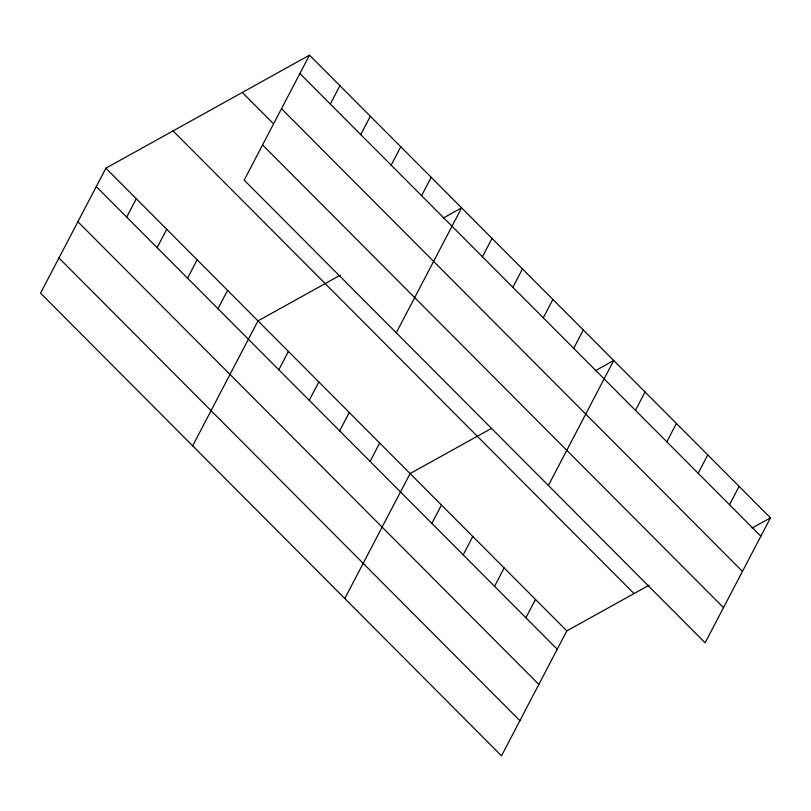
<?xml version="1.0" encoding="UTF-8"?>
<svg xmlns="http://www.w3.org/2000/svg" width="811" height="811" viewBox="0 0 811 811"><rect width="100%" height="100%" fill="white"/><g stroke="black" fill="none" stroke-linecap="round" stroke-linejoin="round"><path stroke-width="1.22" d="M309.488 55.158L244.172 180.113L705.124 642.799L770.45 517.844L309.488 55.158L105.876 168.201L40.55 293.156L501.512 755.842L566.828 630.887L649.175 585.177M126.698 217.105L136.299 198.746M157.121 247.639L166.721 229.28M187.544 278.173L197.144 259.814M217.966 308.717L227.567 290.358M330.32 104.061L339.91 85.702M192.663 445.847L257.989 320.892L340.326 275.182M360.743 134.596L370.333 116.237M278.812 369.786L288.412 351.427M391.166 165.13L400.766 146.771M309.234 400.32L318.835 381.961M421.588 195.674L431.188 177.305M339.657 430.864L349.257 412.505M396.285 332.794L461.611 207.849L443.181 218.078M370.08 461.398L379.68 443.039M482.433 256.742L492.034 238.383M344.787 598.528L410.102 473.573L491.365 428.461M512.856 287.276L522.456 268.917M431.857 523.399L441.448 505.04M543.279 317.821L552.879 299.462M463.203 554.856L472.793 536.497M573.701 348.355L583.302 329.996M494.548 586.323L504.138 567.964M548.398 485.485L613.724 360.53L595.304 370.759M525.893 617.779L535.483 599.42M635.469 410.356L645.069 391.997M666.814 441.813L676.415 423.454M698.159 473.279L707.76 454.92M729.505 504.736L739.105 486.377M752.03 528.073L770.45 517.844M299.888 73.527L760.85 536.203M281.498 108.694L742.46 571.38M242.296 92.464L272.719 123.008M262.561 144.936L723.513 607.621M173.067 130.906L634.03 593.581M105.876 168.201L566.828 630.887M96.276 186.571L557.238 649.246M77.886 221.738L538.849 684.423M58.939 257.979L519.902 720.665"/></g></svg>
